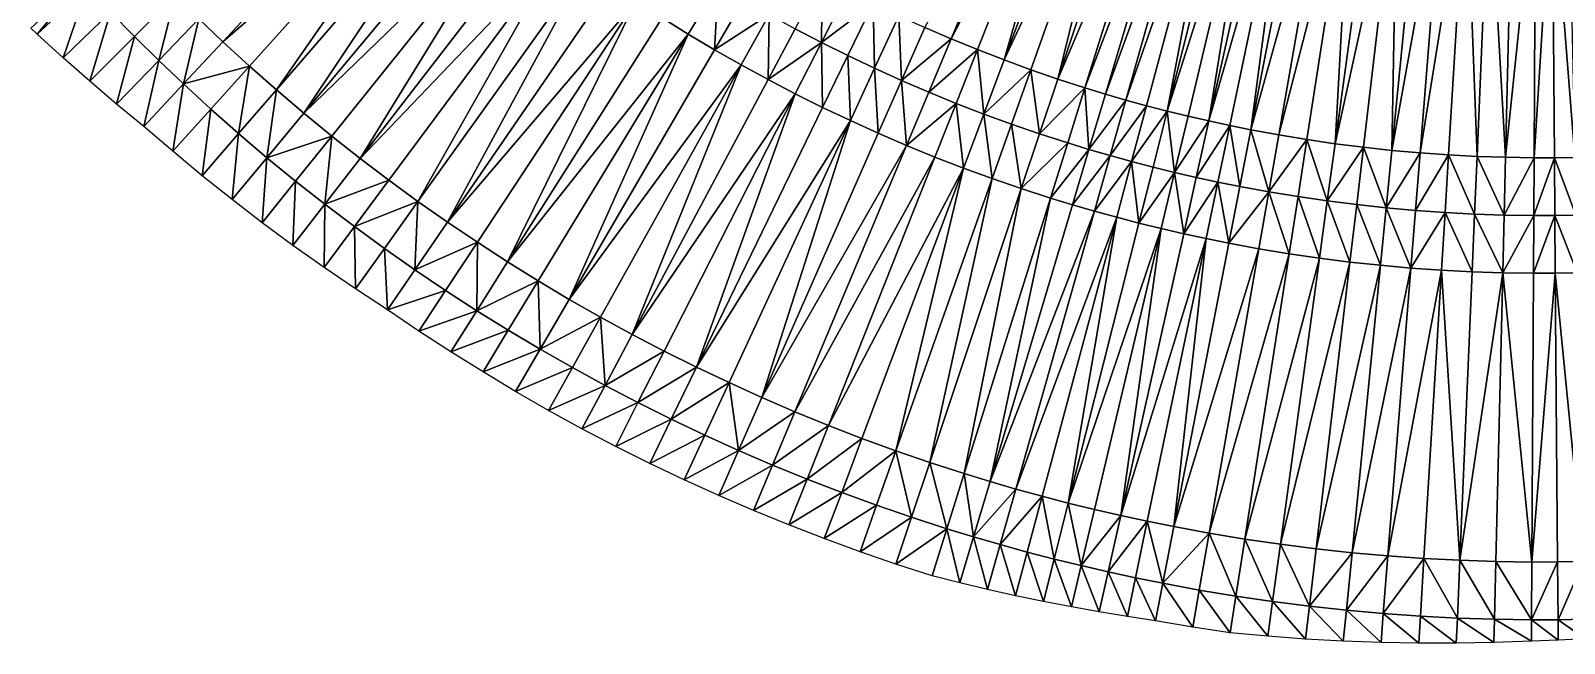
# Model space of a CAD drawing. Extents: x 2699 to 2890, y 1177 to 1225.
# Drawn here: x 2805.05 to 2837.44, y 1176.69 to 1189.62 of the extents above; entities that cross this region are included whole.
import ezdxf

# ---------------------------------------------------------------- set-up
doc = ezdxf.new("R2010")
doc.units = 0

msp = doc.modelspace()

# ---------------------------------------------------------------- linework, layer by layer
for points in [[(2826.845, 1195.072, 597.749), (2824.49, 1189.449, 597.741), (2823.936, 1189.687, 597.735)], [(2826.845, 1195.072, 597.749), (2827.298, 1194.887, 597.748), (2824.49, 1189.449, 597.741)], [(2827.298, 1194.887, 597.748), (2825.047, 1189.222, 597.747), (2824.49, 1189.449, 597.741)], [(2825.609, 1189.004, 597.754), (2825.047, 1189.222, 597.747), (2827.298, 1194.887, 597.748)], [(2827.753, 1194.711, 597.748), (2825.609, 1189.004, 597.754), (2827.298, 1194.887, 597.748)], [(2827.753, 1194.711, 597.748), (2828.212, 1194.543, 597.748), (2825.609, 1189.004, 597.754)], [(2828.212, 1194.543, 597.748), (2826.175, 1188.798, 597.76), (2825.609, 1189.004, 597.754)], [(2826.744, 1188.602, 597.766), (2826.175, 1188.798, 597.76), (2828.212, 1194.543, 597.748)], [(2828.674, 1194.384, 597.748), (2826.744, 1188.602, 597.766), (2828.212, 1194.543, 597.748)], [(2828.674, 1194.384, 597.748), (2829.139, 1194.234, 597.748), (2826.744, 1188.602, 597.766)], [(2826.744, 1188.602, 597.766), (2829.139, 1194.234, 597.748), (2827.317, 1188.417, 597.772)], [(2829.49, 1194.127, 597.748), (2827.317, 1188.417, 597.772), (2829.139, 1194.234, 597.748)], [(2829.49, 1194.127, 597.748), (2827.749, 1188.285, 597.776), (2827.317, 1188.417, 597.772)], [(2829.49, 1194.127, 597.748), (2829.842, 1194.025, 597.748), (2827.749, 1188.285, 597.776)], [(2808.6, 1189.87, 597.804), (2813.266, 1193.846, 597.627), (2809.106, 1189.389, 597.81)], [(2813.743, 1193.408, 597.633), (2809.106, 1189.389, 597.81), (2813.266, 1193.846, 597.627)], [(2829.842, 1194.025, 597.748), (2828.183, 1188.159, 597.781), (2827.749, 1188.285, 597.776)], [(2830.195, 1193.927, 597.747), (2828.183, 1188.159, 597.781), (2829.842, 1194.025, 597.748)], [(2830.195, 1193.927, 597.747), (2828.619, 1188.039, 597.785), (2828.183, 1188.159, 597.781)], [(2830.195, 1193.927, 597.747), (2829.056, 1187.925, 597.79), (2828.619, 1188.039, 597.785)], [(2830.195, 1193.927, 597.747), (2830.55, 1193.835, 597.747), (2829.056, 1187.925, 597.79)], [(2830.906, 1193.748, 597.747), (2829.056, 1187.925, 597.79), (2830.55, 1193.835, 597.747)], [(2830.906, 1193.748, 597.747), (2829.495, 1187.817, 597.794), (2829.056, 1187.925, 597.79)], [(2830.906, 1193.748, 597.747), (2829.935, 1187.716, 597.799), (2829.495, 1187.817, 597.794)], [(2830.906, 1193.748, 597.747), (2831.263, 1193.666, 597.747), (2829.935, 1187.716, 597.799)], [(2831.621, 1193.588, 597.747), (2829.935, 1187.716, 597.799), (2831.263, 1193.666, 597.747)], [(2831.621, 1193.588, 597.747), (2830.376, 1187.621, 597.803), (2829.935, 1187.716, 597.799)], [(2830.376, 1187.621, 597.803), (2831.621, 1193.588, 597.747), (2830.819, 1187.531, 597.808)], [(2831.621, 1193.588, 597.747), (2831.98, 1193.516, 597.747), (2830.819, 1187.531, 597.808)], [(2832.461, 1193.427, 597.753), (2830.819, 1187.531, 597.808), (2831.98, 1193.516, 597.747)], [(2813.743, 1193.408, 597.633), (2809.668, 1188.875, 597.816), (2809.106, 1189.389, 597.81)], [(2813.743, 1193.408, 597.633), (2810.239, 1188.371, 597.822), (2809.668, 1188.875, 597.816)], [(2813.743, 1193.408, 597.633), (2814.229, 1192.98, 597.639), (2810.239, 1188.371, 597.822)], [(2832.461, 1193.427, 597.753), (2831.411, 1187.422, 597.814), (2830.819, 1187.531, 597.808)], [(2832.461, 1193.427, 597.753), (2832.943, 1193.348, 597.759), (2831.411, 1187.422, 597.814)], [(2832.006, 1187.324, 597.82), (2831.411, 1187.422, 597.814), (2832.943, 1193.348, 597.759)], [(2832.601, 1187.237, 597.826), (2832.006, 1187.324, 597.82), (2832.943, 1193.348, 597.759)], [(2833.426, 1193.277, 597.765), (2832.601, 1187.237, 597.826), (2832.943, 1193.348, 597.759)], [(2833.426, 1193.277, 597.765), (2833.911, 1193.215, 597.771), (2832.601, 1187.237, 597.826)], [(2833.911, 1193.215, 597.771), (2833.199, 1187.161, 597.832), (2832.601, 1187.237, 597.826)], [(2833.798, 1187.096, 597.838), (2833.199, 1187.161, 597.832), (2833.911, 1193.215, 597.771)], [(2834.397, 1193.163, 597.777), (2833.798, 1187.096, 597.838), (2833.911, 1193.215, 597.771)], [(2834.397, 1193.163, 597.777), (2834.884, 1193.119, 597.783), (2833.798, 1187.096, 597.838)], [(2833.798, 1187.096, 597.838), (2834.884, 1193.119, 597.783), (2834.398, 1187.043, 597.844)], [(2835.371, 1193.085, 597.789), (2834.398, 1187.043, 597.844), (2834.884, 1193.119, 597.783)], [(2810.819, 1187.878, 597.828), (2810.239, 1188.371, 597.822), (2814.229, 1192.98, 597.639)], [(2814.723, 1192.56, 597.645), (2810.819, 1187.878, 597.828), (2814.229, 1192.98, 597.639)], [(2835.371, 1193.085, 597.789), (2834.998, 1187, 597.85), (2834.398, 1187.043, 597.844)], [(2835.371, 1193.085, 597.789), (2835.6, 1186.969, 597.856), (2834.998, 1187, 597.85)], [(2835.371, 1193.085, 597.789), (2835.859, 1193.06, 597.795), (2835.6, 1186.969, 597.856)], [(2836.202, 1186.949, 597.862), (2835.6, 1186.969, 597.856), (2835.859, 1193.06, 597.795)], [(2836.347, 1193.043, 597.801), (2836.202, 1186.949, 597.862), (2835.859, 1193.06, 597.795)], [(2836.347, 1193.043, 597.801), (2836.836, 1193.036, 597.807), (2836.202, 1186.949, 597.862)], [(2836.202, 1186.949, 597.862), (2836.836, 1193.036, 597.807), (2836.804, 1186.94, 597.868)], [(2837.184, 1193.037, 597.812), (2837.234, 1186.941, 597.873), (2836.804, 1186.94, 597.868)], [(2837.184, 1193.037, 597.812), (2836.804, 1186.94, 597.868), (2836.836, 1193.036, 597.807)], [(2837.184, 1193.037, 597.812), (2837.533, 1193.042, 597.816), (2837.663, 1186.947, 597.877)], [(2837.663, 1186.947, 597.877), (2837.234, 1186.941, 597.873), (2837.184, 1193.037, 597.812)], [(2814.723, 1192.56, 597.645), (2815.224, 1192.15, 597.651), (2810.819, 1187.878, 597.828)], [(2810.819, 1187.878, 597.828), (2815.224, 1192.15, 597.651), (2811.408, 1187.396, 597.834)], [(2812.007, 1186.925, 597.84), (2811.408, 1187.396, 597.834), (2815.224, 1192.15, 597.651)], [(2815.733, 1191.749, 597.657), (2812.007, 1186.925, 597.84), (2815.224, 1192.15, 597.651)], [(2815.733, 1191.749, 597.657), (2816.249, 1191.358, 597.663), (2812.007, 1186.925, 597.84)], [(2816.249, 1191.358, 597.663), (2812.613, 1186.465, 597.846), (2812.007, 1186.925, 597.84)], [(2813.229, 1186.017, 597.852), (2812.613, 1186.465, 597.846), (2816.249, 1191.358, 597.663)], [(2816.773, 1190.977, 597.669), (2813.229, 1186.017, 597.852), (2816.249, 1191.358, 597.663)], [(2813.229, 1186.017, 597.852), (2816.773, 1190.977, 597.669), (2813.852, 1185.58, 597.858)], [(2816.773, 1190.977, 597.669), (2817.303, 1190.605, 597.675), (2813.852, 1185.58, 597.858)], [(2805.048, 1189.675, 597.385), (2806.116, 1190.664, 597.749), (2805.185, 1189.548, 597.39)], [(2806.116, 1190.664, 597.749), (2806.238, 1190.533, 597.751), (2805.185, 1189.548, 597.39)], [(2805.737, 1189.046, 597.409), (2805.185, 1189.548, 597.39), (2806.238, 1190.533, 597.751)], [(2806.734, 1190.011, 597.756), (2805.737, 1189.046, 597.409), (2806.238, 1190.533, 597.751)], [(2817.84, 1190.243, 597.681), (2813.852, 1185.58, 597.858), (2817.303, 1190.605, 597.675)], [(2819.568, 1190.592, 597.657), (2818.935, 1189.55, 597.693), (2818.384, 1189.892, 597.687)], [(2819.568, 1190.592, 597.657), (2819.492, 1189.219, 597.699), (2818.935, 1189.55, 597.693)], [(2819.568, 1190.592, 597.657), (2820.105, 1190.273, 597.663), (2819.492, 1189.219, 597.699)], [(2821.751, 1189.375, 597.681), (2821.197, 1189.664, 597.675), (2821.77, 1190.74, 597.711)], [(2822.304, 1190.462, 597.717), (2821.751, 1189.375, 597.681), (2821.77, 1190.74, 597.711)], [(2808.101, 1190.36, 597.798), (2807.239, 1189.498, 597.762), (2806.734, 1190.011, 597.756)], [(2807.753, 1188.993, 597.767), (2807.239, 1189.498, 597.762), (2808.101, 1190.36, 597.798)], [(2808.6, 1189.87, 597.804), (2807.753, 1188.993, 597.767), (2808.101, 1190.36, 597.798)], [(2817.84, 1190.243, 597.681), (2814.484, 1185.155, 597.864), (2813.852, 1185.58, 597.858)], [(2817.84, 1190.243, 597.681), (2815.123, 1184.741, 597.87), (2814.484, 1185.155, 597.864)], [(2817.84, 1190.243, 597.681), (2818.384, 1189.892, 597.687), (2815.123, 1184.741, 597.87)], [(2820.648, 1189.964, 597.669), (2819.492, 1189.219, 597.699), (2820.105, 1190.273, 597.663)], [(2822.304, 1190.462, 597.717), (2822.844, 1190.193, 597.723), (2821.751, 1189.375, 597.681)], [(2806.734, 1190.011, 597.756), (2806.297, 1188.555, 597.429), (2805.737, 1189.046, 597.409)], [(2806.734, 1190.011, 597.756), (2807.239, 1189.498, 597.762), (2806.297, 1188.555, 597.429)], [(2818.935, 1189.55, 597.693), (2815.123, 1184.741, 597.87), (2818.384, 1189.892, 597.687)], [(2820.648, 1189.964, 597.669), (2820.054, 1188.899, 597.705), (2819.492, 1189.219, 597.699)], [(2820.648, 1189.964, 597.669), (2820.623, 1188.589, 597.711), (2820.054, 1188.899, 597.705)], [(2820.648, 1189.964, 597.669), (2821.197, 1189.664, 597.675), (2820.623, 1188.589, 597.711)], [(2821.751, 1189.375, 597.681), (2822.844, 1190.193, 597.723), (2822.31, 1189.097, 597.687)], [(2822.875, 1188.829, 597.693), (2822.31, 1189.097, 597.687), (2822.844, 1190.193, 597.723)], [(2823.388, 1189.935, 597.729), (2822.875, 1188.829, 597.693), (2822.844, 1190.193, 597.723)], [(2823.388, 1189.935, 597.729), (2823.444, 1188.571, 597.699), (2822.875, 1188.829, 597.693)], [(2823.388, 1189.935, 597.729), (2823.936, 1189.687, 597.735), (2823.444, 1188.571, 597.699)], [(2807.753, 1188.993, 597.767), (2808.6, 1189.87, 597.804), (2808.275, 1188.497, 597.773)], [(2808.6, 1189.87, 597.804), (2809.106, 1189.389, 597.81), (2808.275, 1188.497, 597.773)], [(2821.751, 1189.375, 597.681), (2820.623, 1188.589, 597.711), (2821.197, 1189.664, 597.675)], [(2824.49, 1189.449, 597.741), (2823.444, 1188.571, 597.699), (2823.936, 1189.687, 597.735)], [(2806.864, 1188.073, 597.448), (2806.297, 1188.555, 597.429), (2807.239, 1189.498, 597.762)], [(2807.753, 1188.993, 597.767), (2806.864, 1188.073, 597.448), (2807.239, 1189.498, 597.762)], [(2809.668, 1188.875, 597.816), (2808.275, 1188.497, 597.773), (2809.106, 1189.389, 597.81)], [(2818.935, 1189.55, 597.693), (2815.77, 1184.34, 597.876), (2815.123, 1184.741, 597.87)], [(2818.935, 1189.55, 597.693), (2816.425, 1183.951, 597.882), (2815.77, 1184.34, 597.876)], [(2818.935, 1189.55, 597.693), (2819.492, 1189.219, 597.699), (2816.425, 1183.951, 597.882)], [(2821.751, 1189.375, 597.681), (2821.197, 1188.289, 597.717), (2820.623, 1188.589, 597.711)], [(2821.777, 1188.001, 597.723), (2821.197, 1188.289, 597.717), (2821.751, 1189.375, 597.681)], [(2821.751, 1189.375, 597.681), (2822.31, 1189.097, 597.687), (2821.777, 1188.001, 597.723)], [(2824.49, 1189.449, 597.741), (2824.019, 1188.325, 597.705), (2823.444, 1188.571, 597.699)], [(2824.49, 1189.449, 597.741), (2825.047, 1189.222, 597.747), (2824.019, 1188.325, 597.705)], [(2806.864, 1188.073, 597.448), (2807.753, 1188.993, 597.767), (2807.439, 1187.602, 597.467)], [(2807.753, 1188.993, 597.767), (2808.275, 1188.497, 597.773), (2807.439, 1187.602, 597.467)], [(2820.054, 1188.899, 597.705), (2816.425, 1183.951, 597.882), (2819.492, 1189.219, 597.699)], [(2822.362, 1187.723, 597.729), (2821.777, 1188.001, 597.723), (2822.31, 1189.097, 597.687)], [(2822.875, 1188.829, 597.693), (2822.362, 1187.723, 597.729), (2822.31, 1189.097, 597.687)], [(2825.047, 1189.222, 597.747), (2824.597, 1188.088, 597.711), (2824.019, 1188.325, 597.705)], [(2825.18, 1187.863, 597.717), (2824.597, 1188.088, 597.711), (2825.047, 1189.222, 597.747)], [(2825.609, 1189.004, 597.754), (2825.18, 1187.863, 597.717), (2825.047, 1189.222, 597.747)], [(2825.609, 1189.004, 597.754), (2826.175, 1188.798, 597.76), (2825.18, 1187.863, 597.717)], [(2809.668, 1188.875, 597.816), (2808.853, 1187.968, 597.779), (2808.275, 1188.497, 597.773)], [(2809.668, 1188.875, 597.816), (2809.441, 1187.449, 597.785), (2808.853, 1187.968, 597.779)], [(2809.668, 1188.875, 597.816), (2810.239, 1188.371, 597.822), (2809.441, 1187.449, 597.785)], [(2820.054, 1188.899, 597.705), (2817.086, 1183.574, 597.888), (2816.425, 1183.951, 597.882)], [(2820.054, 1188.899, 597.705), (2817.755, 1183.21, 597.894), (2817.086, 1183.574, 597.888)], [(2820.054, 1188.899, 597.705), (2820.623, 1188.589, 597.711), (2817.755, 1183.21, 597.894)], [(2821.197, 1188.289, 597.717), (2817.755, 1183.21, 597.894), (2820.623, 1188.589, 597.711)], [(2822.875, 1188.829, 597.693), (2822.953, 1187.456, 597.735), (2822.362, 1187.723, 597.729)], [(2822.875, 1188.829, 597.693), (2823.444, 1188.571, 597.699), (2822.953, 1187.456, 597.735)], [(2826.175, 1188.798, 597.76), (2825.767, 1187.649, 597.723), (2825.18, 1187.863, 597.717)], [(2826.358, 1187.445, 597.729), (2825.767, 1187.649, 597.723), (2826.175, 1188.798, 597.76)], [(2826.744, 1188.602, 597.766), (2826.358, 1187.445, 597.729), (2826.175, 1188.798, 597.76)], [(2826.744, 1188.602, 597.766), (2827.317, 1188.417, 597.772), (2826.358, 1187.445, 597.729)], [(2808.051, 1187.076, 597.479), (2807.439, 1187.602, 597.467), (2808.275, 1188.497, 597.773)], [(2808.853, 1187.968, 597.779), (2808.051, 1187.076, 597.479), (2808.275, 1188.497, 597.773)], [(2810.038, 1186.941, 597.791), (2809.441, 1187.449, 597.785), (2810.239, 1188.371, 597.822)], [(2810.819, 1187.878, 597.828), (2810.038, 1186.941, 597.791), (2810.239, 1188.371, 597.822)], [(2821.197, 1188.289, 597.717), (2818.43, 1182.858, 597.9), (2817.755, 1183.21, 597.894)], [(2818.43, 1182.858, 597.9), (2821.197, 1188.289, 597.717), (2819.111, 1182.518, 597.906)], [(2821.197, 1188.289, 597.717), (2821.777, 1188.001, 597.723), (2819.111, 1182.518, 597.906)], [(2823.548, 1187.2, 597.741), (2822.953, 1187.456, 597.735), (2823.444, 1188.571, 597.699)], [(2824.019, 1188.325, 597.705), (2823.548, 1187.2, 597.741), (2823.444, 1188.571, 597.699)], [(2824.019, 1188.325, 597.705), (2824.597, 1188.088, 597.711), (2823.548, 1187.2, 597.741)], [(2826.358, 1187.445, 597.729), (2827.317, 1188.417, 597.772), (2826.953, 1187.253, 597.735)], [(2827.401, 1187.116, 597.74), (2826.953, 1187.253, 597.735), (2827.317, 1188.417, 597.772)], [(2827.749, 1188.285, 597.776), (2827.401, 1187.116, 597.74), (2827.317, 1188.417, 597.772)], [(2827.749, 1188.285, 597.776), (2828.183, 1188.159, 597.781), (2827.401, 1187.116, 597.74)], [(2808.853, 1187.968, 597.779), (2808.672, 1186.561, 597.491), (2808.051, 1187.076, 597.479)], [(2808.853, 1187.968, 597.779), (2809.441, 1187.449, 597.785), (2808.672, 1186.561, 597.491)], [(2822.362, 1187.723, 597.729), (2819.111, 1182.518, 597.906), (2821.777, 1188.001, 597.723)], [(2824.597, 1188.088, 597.711), (2824.147, 1186.955, 597.747), (2823.548, 1187.2, 597.741)], [(2824.752, 1186.722, 597.754), (2824.147, 1186.955, 597.747), (2824.597, 1188.088, 597.711)], [(2825.18, 1187.863, 597.717), (2824.752, 1186.722, 597.754), (2824.597, 1188.088, 597.711)], [(2828.183, 1188.159, 597.781), (2827.851, 1186.985, 597.744), (2827.401, 1187.116, 597.74)], [(2828.619, 1188.039, 597.785), (2827.851, 1186.985, 597.744), (2828.183, 1188.159, 597.781)], [(2828.619, 1188.039, 597.785), (2828.303, 1186.861, 597.749), (2827.851, 1186.985, 597.744)], [(2828.619, 1188.039, 597.785), (2829.056, 1187.925, 597.79), (2828.303, 1186.861, 597.749)], [(2810.819, 1187.878, 597.828), (2811.408, 1187.396, 597.834), (2810.038, 1186.941, 597.791)], [(2822.362, 1187.723, 597.729), (2819.799, 1182.192, 597.912), (2819.111, 1182.518, 597.906)], [(2822.362, 1187.723, 597.729), (2820.493, 1181.878, 597.918), (2819.799, 1182.192, 597.912)], [(2822.362, 1187.723, 597.729), (2822.953, 1187.456, 597.735), (2820.493, 1181.878, 597.918)], [(2825.18, 1187.863, 597.717), (2825.36, 1186.5, 597.76), (2824.752, 1186.722, 597.754)], [(2825.18, 1187.863, 597.717), (2825.767, 1187.649, 597.723), (2825.36, 1186.5, 597.76)], [(2825.972, 1186.289, 597.766), (2825.36, 1186.5, 597.76), (2825.767, 1187.649, 597.723)], [(2826.358, 1187.445, 597.729), (2825.972, 1186.289, 597.766), (2825.767, 1187.649, 597.723)], [(2829.056, 1187.925, 597.79), (2828.757, 1186.743, 597.753), (2828.303, 1186.861, 597.749)], [(2829.212, 1186.631, 597.758), (2828.757, 1186.743, 597.753), (2829.056, 1187.925, 597.79)], [(2829.495, 1187.817, 597.794), (2829.212, 1186.631, 597.758), (2829.056, 1187.925, 597.79)], [(2829.495, 1187.817, 597.794), (2829.935, 1187.716, 597.799), (2829.212, 1186.631, 597.758)], [(2829.935, 1187.716, 597.799), (2829.669, 1186.526, 597.762), (2829.212, 1186.631, 597.758)], [(2830.376, 1187.621, 597.803), (2829.669, 1186.526, 597.762), (2829.935, 1187.716, 597.799)], [(2830.376, 1187.621, 597.803), (2830.127, 1186.427, 597.767), (2829.669, 1186.526, 597.762)], [(2830.127, 1186.427, 597.767), (2830.376, 1187.621, 597.803), (2830.587, 1186.335, 597.771)], [(2830.376, 1187.621, 597.803), (2830.819, 1187.531, 597.808), (2830.587, 1186.335, 597.771)], [(2809.302, 1186.059, 597.504), (2808.672, 1186.561, 597.491), (2809.441, 1187.449, 597.785)], [(2810.038, 1186.941, 597.791), (2809.302, 1186.059, 597.504), (2809.441, 1187.449, 597.785)], [(2810.038, 1186.941, 597.791), (2811.408, 1187.396, 597.834), (2810.645, 1186.445, 597.797)], [(2811.261, 1185.96, 597.803), (2810.645, 1186.445, 597.797), (2811.408, 1187.396, 597.834)], [(2812.007, 1186.925, 597.84), (2811.261, 1185.96, 597.803), (2811.408, 1187.396, 597.834)], [(2823.548, 1187.2, 597.741), (2820.493, 1181.878, 597.918), (2822.953, 1187.456, 597.735)], [(2826.358, 1187.445, 597.729), (2826.953, 1187.253, 597.735), (2825.972, 1186.289, 597.766)], [(2831.201, 1186.221, 597.777), (2830.587, 1186.335, 597.771), (2830.819, 1187.531, 597.808)], [(2831.411, 1187.422, 597.814), (2831.201, 1186.221, 597.777), (2830.819, 1187.531, 597.808)], [(2831.411, 1187.422, 597.814), (2832.006, 1187.324, 597.82), (2831.201, 1186.221, 597.777)], [(2831.818, 1186.119, 597.783), (2831.201, 1186.221, 597.777), (2832.006, 1187.324, 597.82)], [(2832.437, 1186.029, 597.789), (2831.818, 1186.119, 597.783), (2832.006, 1187.324, 597.82)], [(2832.601, 1187.237, 597.826), (2832.437, 1186.029, 597.789), (2832.006, 1187.324, 597.82)], [(2823.548, 1187.2, 597.741), (2821.192, 1181.577, 597.924), (2820.493, 1181.878, 597.918)], [(2823.548, 1187.2, 597.741), (2824.147, 1186.955, 597.747), (2821.192, 1181.577, 597.924)], [(2825.972, 1186.289, 597.766), (2826.953, 1187.253, 597.735), (2826.589, 1186.09, 597.772)], [(2827.401, 1187.116, 597.74), (2826.589, 1186.09, 597.772), (2826.953, 1187.253, 597.735)], [(2827.401, 1187.116, 597.74), (2827.053, 1185.948, 597.776), (2826.589, 1186.09, 597.772)], [(2827.401, 1187.116, 597.74), (2827.851, 1186.985, 597.744), (2827.053, 1185.948, 597.776)], [(2827.851, 1186.985, 597.744), (2827.52, 1185.812, 597.781), (2827.053, 1185.948, 597.776)], [(2828.303, 1186.861, 597.749), (2827.52, 1185.812, 597.781), (2827.851, 1186.985, 597.744)], [(2832.601, 1187.237, 597.826), (2833.199, 1187.161, 597.832), (2832.437, 1186.029, 597.789)], [(2833.199, 1187.161, 597.832), (2833.057, 1185.95, 597.796), (2832.437, 1186.029, 597.789)], [(2833.678, 1185.883, 597.802), (2833.057, 1185.95, 597.796), (2833.199, 1187.161, 597.832)], [(2833.798, 1187.096, 597.838), (2833.678, 1185.883, 597.802), (2833.199, 1187.161, 597.832)], [(2833.798, 1187.096, 597.838), (2834.398, 1187.043, 597.844), (2833.678, 1185.883, 597.802)], [(2834.398, 1187.043, 597.844), (2834.3, 1185.827, 597.808), (2833.678, 1185.883, 597.802)], [(2834.998, 1187, 597.85), (2834.3, 1185.827, 597.808), (2834.398, 1187.043, 597.844)], [(2834.998, 1187, 597.85), (2834.924, 1185.783, 597.814), (2834.3, 1185.827, 597.808)], [(2834.998, 1187, 597.85), (2835.548, 1185.751, 597.82), (2834.924, 1185.783, 597.814)], [(2834.998, 1187, 597.85), (2835.6, 1186.969, 597.856), (2835.548, 1185.751, 597.82)], [(2836.173, 1185.73, 597.826), (2835.548, 1185.751, 597.82), (2835.6, 1186.969, 597.856)], [(2836.202, 1186.949, 597.862), (2836.173, 1185.73, 597.826), (2835.6, 1186.969, 597.856)], [(2809.302, 1186.059, 597.504), (2810.038, 1186.941, 597.791), (2809.941, 1185.568, 597.516)], [(2810.038, 1186.941, 597.791), (2810.645, 1186.445, 597.797), (2809.941, 1185.568, 597.516)], [(2812.007, 1186.925, 597.84), (2812.613, 1186.465, 597.846), (2811.261, 1185.96, 597.803)], [(2824.147, 1186.955, 597.747), (2821.897, 1181.29, 597.93), (2821.192, 1181.577, 597.924)], [(2824.752, 1186.722, 597.754), (2821.897, 1181.29, 597.93), (2824.147, 1186.955, 597.747)], [(2824.752, 1186.722, 597.754), (2822.607, 1181.015, 597.936), (2821.897, 1181.29, 597.93)], [(2824.752, 1186.722, 597.754), (2823.323, 1180.754, 597.942), (2822.607, 1181.015, 597.936)], [(2824.752, 1186.722, 597.754), (2825.36, 1186.5, 597.76), (2823.323, 1180.754, 597.942)], [(2828.303, 1186.861, 597.749), (2827.988, 1185.683, 597.785), (2827.52, 1185.812, 597.781)], [(2828.303, 1186.861, 597.749), (2828.458, 1185.561, 597.79), (2827.988, 1185.683, 597.785)], [(2828.303, 1186.861, 597.749), (2828.757, 1186.743, 597.753), (2828.458, 1185.561, 597.79)], [(2829.212, 1186.631, 597.758), (2828.458, 1185.561, 597.79), (2828.757, 1186.743, 597.753)], [(2836.202, 1186.949, 597.862), (2836.804, 1186.94, 597.868), (2836.173, 1185.73, 597.826)], [(2836.798, 1185.721, 597.832), (2836.173, 1185.73, 597.826), (2836.804, 1186.94, 597.868)], [(2837.234, 1186.941, 597.873), (2836.798, 1185.721, 597.832), (2836.804, 1186.94, 597.868)], [(2837.234, 1186.941, 597.873), (2837.243, 1185.722, 597.836), (2836.798, 1185.721, 597.832)], [(2837.234, 1186.941, 597.873), (2837.663, 1186.947, 597.877), (2837.689, 1185.728, 597.84)], [(2837.243, 1185.722, 597.836), (2837.234, 1186.941, 597.873), (2837.689, 1185.728, 597.84)], [(2810.589, 1185.09, 597.528), (2809.941, 1185.568, 597.516), (2810.645, 1186.445, 597.797)], [(2811.261, 1185.96, 597.803), (2810.589, 1185.09, 597.528), (2810.645, 1186.445, 597.797)], [(2812.613, 1186.465, 597.846), (2811.886, 1185.486, 597.809), (2811.261, 1185.96, 597.803)], [(2813.229, 1186.017, 597.852), (2811.886, 1185.486, 597.809), (2812.613, 1186.465, 597.846)], [(2824.042, 1180.506, 597.948), (2823.323, 1180.754, 597.942), (2825.36, 1186.5, 597.76)], [(2825.972, 1186.289, 597.766), (2824.042, 1180.506, 597.948), (2825.36, 1186.5, 597.76)], [(2829.212, 1186.631, 597.758), (2828.93, 1185.445, 597.794), (2828.458, 1185.561, 597.79)], [(2829.212, 1186.631, 597.758), (2829.403, 1185.336, 597.799), (2828.93, 1185.445, 597.794)], [(2829.212, 1186.631, 597.758), (2829.669, 1186.526, 597.762), (2829.403, 1185.336, 597.799)], [(2830.127, 1186.427, 597.767), (2829.403, 1185.336, 597.799), (2829.669, 1186.526, 597.762)], [(2830.127, 1186.427, 597.767), (2829.878, 1185.234, 597.803), (2829.403, 1185.336, 597.799)], [(2829.878, 1185.234, 597.803), (2830.127, 1186.427, 597.767), (2830.355, 1185.138, 597.808)], [(2830.127, 1186.427, 597.767), (2830.587, 1186.335, 597.771), (2830.355, 1185.138, 597.808)], [(2831.201, 1186.221, 597.777), (2830.355, 1185.138, 597.808), (2830.587, 1186.335, 597.771)], [(2813.229, 1186.017, 597.852), (2812.52, 1185.025, 597.815), (2811.886, 1185.486, 597.809)], [(2812.52, 1185.025, 597.815), (2813.229, 1186.017, 597.852), (2813.162, 1184.575, 597.821)], [(2813.229, 1186.017, 597.852), (2813.852, 1185.58, 597.858), (2813.162, 1184.575, 597.821)], [(2824.042, 1180.506, 597.948), (2825.972, 1186.289, 597.766), (2824.767, 1180.272, 597.955)], [(2825.972, 1186.289, 597.766), (2826.589, 1186.09, 597.772), (2824.767, 1180.272, 597.955)], [(2825.313, 1180.105, 597.959), (2824.767, 1180.272, 597.955), (2826.589, 1186.09, 597.772)], [(2827.053, 1185.948, 597.776), (2825.313, 1180.105, 597.959), (2826.589, 1186.09, 597.772)], [(2831.201, 1186.221, 597.777), (2830.992, 1185.02, 597.814), (2830.355, 1185.138, 597.808)], [(2830.992, 1185.02, 597.814), (2831.201, 1186.221, 597.777), (2831.631, 1184.915, 597.82)], [(2831.201, 1186.221, 597.777), (2831.818, 1186.119, 597.783), (2831.631, 1184.915, 597.82)], [(2832.272, 1184.821, 597.826), (2831.631, 1184.915, 597.82), (2831.818, 1186.119, 597.783)], [(2832.437, 1186.029, 597.789), (2832.272, 1184.821, 597.826), (2831.818, 1186.119, 597.783)], [(2832.437, 1186.029, 597.789), (2832.914, 1184.739, 597.832), (2832.272, 1184.821, 597.826)], [(2832.437, 1186.029, 597.789), (2833.057, 1185.95, 597.796), (2832.914, 1184.739, 597.832)], [(2811.261, 1185.96, 597.803), (2811.245, 1184.624, 597.541), (2810.589, 1185.09, 597.528)], [(2811.261, 1185.96, 597.803), (2811.886, 1185.486, 597.809), (2811.245, 1184.624, 597.541)], [(2827.053, 1185.948, 597.776), (2827.52, 1185.812, 597.781), (2825.313, 1180.105, 597.959)], [(2827.52, 1185.812, 597.781), (2825.861, 1179.946, 597.964), (2825.313, 1180.105, 597.959)], [(2827.988, 1185.683, 597.785), (2825.861, 1179.946, 597.964), (2827.52, 1185.812, 597.781)], [(2827.988, 1185.683, 597.785), (2826.412, 1179.795, 597.968), (2825.861, 1179.946, 597.964)], [(2826.412, 1179.795, 597.968), (2827.988, 1185.683, 597.785), (2826.964, 1179.651, 597.973)], [(2827.988, 1185.683, 597.785), (2828.458, 1185.561, 597.79), (2826.964, 1179.651, 597.973)], [(2833.558, 1184.67, 597.838), (2832.914, 1184.739, 597.832), (2833.057, 1185.95, 597.796)], [(2833.678, 1185.883, 597.802), (2833.558, 1184.67, 597.838), (2833.057, 1185.95, 597.796)], [(2833.558, 1184.67, 597.838), (2833.678, 1185.883, 597.802), (2834.203, 1184.612, 597.844)], [(2833.678, 1185.883, 597.802), (2834.3, 1185.827, 597.808), (2834.203, 1184.612, 597.844)], [(2834.924, 1185.783, 597.814), (2834.203, 1184.612, 597.844), (2834.3, 1185.827, 597.808)], [(2834.924, 1185.783, 597.814), (2834.849, 1184.567, 597.85), (2834.203, 1184.612, 597.844)], [(2834.924, 1185.783, 597.814), (2835.496, 1184.533, 597.856), (2834.849, 1184.567, 597.85)], [(2834.924, 1185.783, 597.814), (2835.548, 1185.751, 597.82), (2835.496, 1184.533, 597.856)], [(2836.144, 1184.511, 597.862), (2835.496, 1184.533, 597.856), (2835.548, 1185.751, 597.82)], [(2836.173, 1185.73, 597.826), (2836.144, 1184.511, 597.862), (2835.548, 1185.751, 597.82)], [(2836.173, 1185.73, 597.826), (2836.798, 1185.721, 597.832), (2836.144, 1184.511, 597.862)], [(2836.144, 1184.511, 597.862), (2836.798, 1185.721, 597.832), (2836.791, 1184.502, 597.868)], [(2837.243, 1185.722, 597.836), (2837.253, 1184.503, 597.873), (2836.791, 1184.502, 597.868)], [(2837.243, 1185.722, 597.836), (2836.791, 1184.502, 597.868), (2836.798, 1185.721, 597.832)], [(2837.243, 1185.722, 597.836), (2837.689, 1185.728, 597.84), (2837.715, 1184.509, 597.877)], [(2837.253, 1184.503, 597.873), (2837.243, 1185.722, 597.836), (2837.715, 1184.509, 597.877)], [(2811.91, 1184.171, 597.553), (2811.245, 1184.624, 597.541), (2811.886, 1185.486, 597.809)], [(2812.52, 1185.025, 597.815), (2811.91, 1184.171, 597.553), (2811.886, 1185.486, 597.809)], [(2814.484, 1185.155, 597.864), (2813.162, 1184.575, 597.821), (2813.852, 1185.58, 597.858)], [(2828.93, 1185.445, 597.794), (2826.964, 1179.651, 597.973), (2828.458, 1185.561, 597.79)], [(2828.93, 1185.445, 597.794), (2827.519, 1179.515, 597.977), (2826.964, 1179.651, 597.973)], [(2828.93, 1185.445, 597.794), (2828.075, 1179.386, 597.982), (2827.519, 1179.515, 597.977)], [(2828.93, 1185.445, 597.794), (2829.403, 1185.336, 597.799), (2828.075, 1179.386, 597.982)], [(2811.91, 1184.171, 597.553), (2812.52, 1185.025, 597.815), (2812.582, 1183.731, 597.565)], [(2812.52, 1185.025, 597.815), (2813.162, 1184.575, 597.821), (2812.582, 1183.731, 597.565)], [(2814.484, 1185.155, 597.864), (2813.813, 1184.137, 597.827), (2813.162, 1184.575, 597.821)], [(2814.484, 1185.155, 597.864), (2814.471, 1183.711, 597.833), (2813.813, 1184.137, 597.827)], [(2814.484, 1185.155, 597.864), (2815.123, 1184.741, 597.87), (2814.471, 1183.711, 597.833)], [(2829.878, 1185.234, 597.803), (2828.075, 1179.386, 597.982), (2829.403, 1185.336, 597.799)], [(2829.878, 1185.234, 597.803), (2828.634, 1179.266, 597.986), (2828.075, 1179.386, 597.982)], [(2828.634, 1179.266, 597.986), (2829.878, 1185.234, 597.803), (2829.193, 1179.153, 597.991)], [(2829.878, 1185.234, 597.803), (2830.355, 1185.138, 597.808), (2829.193, 1179.153, 597.991)], [(2830.992, 1185.02, 597.814), (2829.193, 1179.153, 597.991), (2830.355, 1185.138, 597.808)], [(2830.992, 1185.02, 597.814), (2829.942, 1179.015, 597.997), (2829.193, 1179.153, 597.991)], [(2830.992, 1185.02, 597.814), (2831.631, 1184.915, 597.82), (2829.942, 1179.015, 597.997)], [(2815.77, 1184.34, 597.876), (2814.471, 1183.711, 597.833), (2815.123, 1184.741, 597.87)], [(2830.693, 1178.891, 598.003), (2829.942, 1179.015, 597.997), (2831.631, 1184.915, 597.82)], [(2832.272, 1184.821, 597.826), (2830.693, 1178.891, 598.003), (2831.631, 1184.915, 597.82)], [(2832.272, 1184.821, 597.826), (2831.447, 1178.781, 598.009), (2830.693, 1178.891, 598.003)], [(2832.272, 1184.821, 597.826), (2832.914, 1184.739, 597.832), (2831.447, 1178.781, 598.009)], [(2832.914, 1184.739, 597.832), (2832.202, 1178.685, 598.015), (2831.447, 1178.781, 598.009)], [(2833.558, 1184.67, 597.838), (2832.202, 1178.685, 598.015), (2832.914, 1184.739, 597.832)], [(2813.813, 1184.137, 597.827), (2812.582, 1183.731, 597.565), (2813.162, 1184.575, 597.821)], [(2833.558, 1184.67, 597.838), (2832.959, 1178.603, 598.021), (2832.202, 1178.685, 598.015)], [(2833.558, 1184.67, 597.838), (2834.203, 1184.612, 597.844), (2832.959, 1178.603, 598.021)], [(2834.203, 1184.612, 597.844), (2833.717, 1178.536, 598.027), (2832.959, 1178.603, 598.021)], [(2834.849, 1184.567, 597.85), (2833.717, 1178.536, 598.027), (2834.203, 1184.612, 597.844)], [(2834.849, 1184.567, 597.85), (2834.477, 1178.482, 598.033), (2833.717, 1178.536, 598.027)], [(2834.849, 1184.567, 597.85), (2835.237, 1178.442, 598.039), (2834.477, 1178.482, 598.033)], [(2834.849, 1184.567, 597.85), (2835.496, 1184.533, 597.856), (2835.237, 1178.442, 598.039)], [(2836.144, 1184.511, 597.862), (2835.237, 1178.442, 598.039), (2835.496, 1184.533, 597.856)], [(2836.144, 1184.511, 597.862), (2835.998, 1178.417, 598.045), (2835.237, 1178.442, 598.039)], [(2835.998, 1178.417, 598.045), (2836.144, 1184.511, 597.862), (2836.759, 1178.406, 598.051)], [(2836.144, 1184.511, 597.862), (2836.791, 1184.502, 597.868), (2836.759, 1178.406, 598.051)], [(2837.253, 1184.503, 597.873), (2837.302, 1178.407, 598.056), (2836.759, 1178.406, 598.051)], [(2837.253, 1184.503, 597.873), (2836.759, 1178.406, 598.051), (2836.791, 1184.502, 597.868)], [(2837.253, 1184.503, 597.873), (2837.715, 1184.509, 597.877), (2837.846, 1178.415, 598.06)], [(2837.253, 1184.503, 597.873), (2837.846, 1178.415, 598.06), (2837.302, 1178.407, 598.056)], [(2813.813, 1184.137, 597.827), (2813.248, 1183.28, 597.571), (2812.582, 1183.731, 597.565)], [(2813.813, 1184.137, 597.827), (2814.471, 1183.711, 597.833), (2813.248, 1183.28, 597.571)], [(2815.77, 1184.34, 597.876), (2815.137, 1183.298, 597.839), (2814.471, 1183.711, 597.833)], [(2815.77, 1184.34, 597.876), (2815.811, 1182.897, 597.845), (2815.137, 1183.298, 597.839)], [(2815.77, 1184.34, 597.876), (2816.425, 1183.951, 597.882), (2815.811, 1182.897, 597.845)], [(2817.086, 1183.574, 597.888), (2815.811, 1182.897, 597.845), (2816.425, 1183.951, 597.882)], [(2814.471, 1183.711, 597.833), (2813.921, 1182.843, 597.576), (2813.248, 1183.28, 597.571)], [(2815.137, 1183.298, 597.839), (2813.921, 1182.843, 597.576), (2814.471, 1183.711, 597.833)], [(2817.086, 1183.574, 597.888), (2816.493, 1182.509, 597.852), (2815.811, 1182.897, 597.845)], [(2817.086, 1183.574, 597.888), (2817.181, 1182.134, 597.858), (2816.493, 1182.509, 597.852)], [(2817.086, 1183.574, 597.888), (2817.755, 1183.21, 597.894), (2817.181, 1182.134, 597.858)], [(2815.137, 1183.298, 597.839), (2814.603, 1182.418, 597.582), (2813.921, 1182.843, 597.576)], [(2815.137, 1183.298, 597.839), (2815.811, 1182.897, 597.845), (2814.603, 1182.418, 597.582)], [(2818.43, 1182.858, 597.9), (2817.181, 1182.134, 597.858), (2817.755, 1183.21, 597.894)], [(2815.811, 1182.897, 597.845), (2815.292, 1182.005, 597.587), (2814.603, 1182.418, 597.582)], [(2816.493, 1182.509, 597.852), (2815.292, 1182.005, 597.587), (2815.811, 1182.897, 597.845)], [(2818.43, 1182.858, 597.9), (2817.876, 1181.771, 597.864), (2817.181, 1182.134, 597.858)], [(2818.43, 1182.858, 597.9), (2819.111, 1182.518, 597.906), (2817.876, 1181.771, 597.864)], [(2816.493, 1182.509, 597.852), (2815.989, 1181.606, 597.593), (2815.292, 1182.005, 597.587)], [(2816.493, 1182.509, 597.852), (2817.181, 1182.134, 597.858), (2815.989, 1181.606, 597.593)], [(2818.578, 1181.422, 597.87), (2817.876, 1181.771, 597.864), (2819.111, 1182.518, 597.906)], [(2819.799, 1182.192, 597.912), (2818.578, 1181.422, 597.87), (2819.111, 1182.518, 597.906)], [(2817.181, 1182.134, 597.858), (2816.693, 1181.219, 597.598), (2815.989, 1181.606, 597.593)], [(2817.876, 1181.771, 597.864), (2816.693, 1181.219, 597.598), (2817.181, 1182.134, 597.858)], [(2819.799, 1182.192, 597.912), (2819.286, 1181.086, 597.876), (2818.578, 1181.422, 597.87)], [(2819.799, 1182.192, 597.912), (2820.001, 1180.763, 597.882), (2819.286, 1181.086, 597.876)], [(2819.799, 1182.192, 597.912), (2820.493, 1181.878, 597.918), (2820.001, 1180.763, 597.882)], [(2821.192, 1181.577, 597.924), (2820.001, 1180.763, 597.882), (2820.493, 1181.878, 597.918)], [(2817.876, 1181.771, 597.864), (2817.405, 1180.846, 597.604), (2816.693, 1181.219, 597.598)], [(2817.876, 1181.771, 597.864), (2818.578, 1181.422, 597.87), (2817.405, 1180.846, 597.604)], [(2821.192, 1181.577, 597.924), (2820.721, 1180.453, 597.888), (2820.001, 1180.763, 597.882)], [(2821.192, 1181.577, 597.924), (2821.897, 1181.29, 597.93), (2820.721, 1180.453, 597.888)], [(2817.405, 1180.846, 597.604), (2818.578, 1181.422, 597.87), (2818.123, 1180.486, 597.61)], [(2819.286, 1181.086, 597.876), (2818.123, 1180.486, 597.61), (2818.578, 1181.422, 597.87)], [(2820.721, 1180.453, 597.888), (2821.897, 1181.29, 597.93), (2821.447, 1180.157, 597.894)], [(2822.607, 1181.015, 597.936), (2821.447, 1180.157, 597.894), (2821.897, 1181.29, 597.93)], [(2819.286, 1181.086, 597.876), (2818.849, 1180.141, 597.615), (2818.123, 1180.486, 597.61)], [(2819.286, 1181.086, 597.876), (2820.001, 1180.763, 597.882), (2818.849, 1180.141, 597.615)], [(2822.607, 1181.015, 597.936), (2822.179, 1179.874, 597.9), (2821.447, 1180.157, 597.894)], [(2822.607, 1181.015, 597.936), (2823.323, 1180.754, 597.942), (2822.179, 1179.874, 597.9)], [(2820.001, 1180.763, 597.882), (2819.581, 1179.81, 597.621), (2818.849, 1180.141, 597.615)], [(2820.721, 1180.453, 597.888), (2819.581, 1179.81, 597.621), (2820.001, 1180.763, 597.882)], [(2823.323, 1180.754, 597.942), (2822.915, 1179.605, 597.906), (2822.179, 1179.874, 597.9)], [(2823.656, 1179.35, 597.912), (2822.915, 1179.605, 597.906), (2823.323, 1180.754, 597.942)], [(2824.042, 1180.506, 597.948), (2823.656, 1179.35, 597.912), (2823.323, 1180.754, 597.942)], [(2823.656, 1179.35, 597.912), (2824.042, 1180.506, 597.948), (2824.402, 1179.109, 597.918)], [(2824.042, 1180.506, 597.948), (2824.767, 1180.272, 597.955), (2824.402, 1179.109, 597.918)], [(2820.721, 1180.453, 597.888), (2820.319, 1179.492, 597.627), (2819.581, 1179.81, 597.621)], [(2820.721, 1180.453, 597.888), (2821.447, 1180.157, 597.894), (2820.319, 1179.492, 597.627)], [(2824.965, 1178.937, 597.922), (2824.402, 1179.109, 597.918), (2824.767, 1180.272, 597.955)], [(2825.313, 1180.105, 597.959), (2824.965, 1178.937, 597.922), (2824.767, 1180.272, 597.955)], [(2821.447, 1180.157, 597.894), (2821.063, 1179.189, 597.633), (2820.319, 1179.492, 597.627)], [(2822.179, 1179.874, 597.9), (2821.063, 1179.189, 597.633), (2821.447, 1180.157, 597.894)], [(2822.179, 1179.874, 597.9), (2821.812, 1178.899, 597.639), (2821.063, 1179.189, 597.633)], [(2822.179, 1179.874, 597.9), (2822.915, 1179.605, 597.906), (2821.812, 1178.899, 597.639)], [(2825.313, 1180.105, 597.959), (2825.861, 1179.946, 597.964), (2824.965, 1178.937, 597.922)], [(2825.861, 1179.946, 597.964), (2825.53, 1178.773, 597.927), (2824.965, 1178.937, 597.922)], [(2826.412, 1179.795, 597.968), (2825.53, 1178.773, 597.927), (2825.861, 1179.946, 597.964)], [(2822.915, 1179.605, 597.906), (2822.567, 1178.623, 597.645), (2821.812, 1178.899, 597.639)], [(2823.656, 1179.35, 597.912), (2822.567, 1178.623, 597.645), (2822.915, 1179.605, 597.906)], [(2826.412, 1179.795, 597.968), (2826.097, 1178.617, 597.932), (2825.53, 1178.773, 597.927)], [(2826.412, 1179.795, 597.968), (2826.666, 1178.469, 597.936), (2826.097, 1178.617, 597.932)], [(2826.412, 1179.795, 597.968), (2826.964, 1179.651, 597.973), (2826.666, 1178.469, 597.936)], [(2827.237, 1178.329, 597.941), (2826.666, 1178.469, 597.936), (2826.964, 1179.651, 597.973)], [(2827.519, 1179.515, 597.977), (2827.237, 1178.329, 597.941), (2826.964, 1179.651, 597.973)], [(2827.519, 1179.515, 597.977), (2828.075, 1179.386, 597.982), (2827.237, 1178.329, 597.941)], [(2823.656, 1179.35, 597.912), (2823.326, 1178.361, 597.651), (2822.567, 1178.623, 597.645)], [(2823.656, 1179.35, 597.912), (2824.402, 1179.109, 597.918), (2823.326, 1178.361, 597.651)], [(2828.075, 1179.386, 597.982), (2827.81, 1178.197, 597.945), (2827.237, 1178.329, 597.941)], [(2828.634, 1179.266, 597.986), (2827.81, 1178.197, 597.945), (2828.075, 1179.386, 597.982)], [(2828.634, 1179.266, 597.986), (2828.385, 1178.072, 597.95), (2827.81, 1178.197, 597.945)], [(2828.385, 1178.072, 597.95), (2828.634, 1179.266, 597.986), (2828.961, 1177.956, 597.954)], [(2828.634, 1179.266, 597.986), (2829.193, 1179.153, 597.991), (2828.961, 1177.956, 597.954)], [(2824.402, 1179.109, 597.918), (2824.091, 1178.114, 597.657), (2823.326, 1178.361, 597.651)], [(2824.676, 1177.966, 597.669), (2824.091, 1178.114, 597.657), (2824.402, 1179.109, 597.918)], [(2824.965, 1178.937, 597.922), (2824.676, 1177.966, 597.669), (2824.402, 1179.109, 597.918)], [(2824.965, 1178.937, 597.922), (2825.262, 1177.826, 597.681), (2824.676, 1177.966, 597.669)], [(2824.965, 1178.937, 597.922), (2825.53, 1178.773, 597.927), (2825.262, 1177.826, 597.681)], [(2829.942, 1179.015, 597.997), (2828.961, 1177.956, 597.954), (2829.193, 1179.153, 597.991)], [(2829.942, 1179.015, 597.997), (2829.732, 1177.814, 597.96), (2828.961, 1177.956, 597.954)], [(2829.942, 1179.015, 597.997), (2830.506, 1177.686, 597.966), (2829.732, 1177.814, 597.96)], [(2829.942, 1179.015, 597.997), (2830.693, 1178.891, 598.003), (2830.506, 1177.686, 597.966)], [(2831.282, 1177.573, 597.972), (2830.506, 1177.686, 597.966), (2830.693, 1178.891, 598.003)], [(2831.447, 1178.781, 598.009), (2831.282, 1177.573, 597.972), (2830.693, 1178.891, 598.003)], [(2825.85, 1177.695, 597.693), (2825.262, 1177.826, 597.681), (2825.53, 1178.773, 597.927)], [(2826.097, 1178.617, 597.932), (2825.85, 1177.695, 597.693), (2825.53, 1178.773, 597.927)], [(2825.85, 1177.695, 597.693), (2826.097, 1178.617, 597.932), (2826.439, 1177.572, 597.705)], [(2826.097, 1178.617, 597.932), (2826.666, 1178.469, 597.936), (2826.439, 1177.572, 597.705)], [(2831.447, 1178.781, 598.009), (2832.06, 1177.474, 597.978), (2831.282, 1177.573, 597.972)], [(2831.447, 1178.781, 598.009), (2832.202, 1178.685, 598.015), (2832.06, 1177.474, 597.978)], [(2832.959, 1178.603, 598.021), (2832.06, 1177.474, 597.978), (2832.202, 1178.685, 598.015)], [(2832.959, 1178.603, 598.021), (2832.839, 1177.39, 597.984), (2832.06, 1177.474, 597.978)], [(2832.959, 1178.603, 598.021), (2833.717, 1178.536, 598.027), (2832.839, 1177.39, 597.984)], [(2827.03, 1177.457, 597.717), (2826.439, 1177.572, 597.705), (2826.666, 1178.469, 597.936)], [(2827.237, 1178.329, 597.941), (2827.03, 1177.457, 597.717), (2826.666, 1178.469, 597.936)], [(2827.237, 1178.329, 597.941), (2827.621, 1177.351, 597.729), (2827.03, 1177.457, 597.717)], [(2827.237, 1178.329, 597.941), (2827.81, 1178.197, 597.945), (2827.621, 1177.351, 597.729)], [(2833.717, 1178.536, 598.027), (2833.62, 1177.32, 597.99), (2832.839, 1177.39, 597.984)], [(2834.477, 1178.482, 598.033), (2833.62, 1177.32, 597.99), (2833.717, 1178.536, 598.027)], [(2834.477, 1178.482, 598.033), (2834.402, 1177.265, 597.997), (2833.62, 1177.32, 597.99)], [(2834.477, 1178.482, 598.033), (2835.185, 1177.224, 598.003), (2834.402, 1177.265, 597.997)], [(2834.477, 1178.482, 598.033), (2835.237, 1178.442, 598.039), (2835.185, 1177.224, 598.003)], [(2835.969, 1177.198, 598.009), (2835.185, 1177.224, 598.003), (2835.237, 1178.442, 598.039)], [(2835.998, 1178.417, 598.045), (2835.969, 1177.198, 598.009), (2835.237, 1178.442, 598.039)], [(2835.969, 1177.198, 598.009), (2835.998, 1178.417, 598.045), (2836.753, 1177.187, 598.015)], [(2835.998, 1178.417, 598.045), (2836.759, 1178.406, 598.051), (2836.753, 1177.187, 598.015)], [(2837.302, 1178.407, 598.056), (2836.753, 1177.187, 598.015), (2836.759, 1178.406, 598.051)], [(2837.302, 1178.407, 598.056), (2837.312, 1177.188, 598.019), (2836.753, 1177.187, 598.015)], [(2837.302, 1178.407, 598.056), (2837.846, 1178.415, 598.06), (2837.312, 1177.188, 598.019)], [(2837.872, 1177.196, 598.023), (2837.312, 1177.188, 598.019), (2837.846, 1178.415, 598.06)], [(2828.214, 1177.253, 597.741), (2827.621, 1177.351, 597.729), (2827.81, 1178.197, 597.945)], [(2828.385, 1178.072, 597.95), (2828.214, 1177.253, 597.741), (2827.81, 1178.197, 597.945)], [(2828.214, 1177.253, 597.741), (2828.385, 1178.072, 597.95), (2828.807, 1177.164, 597.752)], [(2828.385, 1178.072, 597.95), (2828.961, 1177.956, 597.954), (2828.807, 1177.164, 597.752)], [(2829.595, 1177.031, 597.762), (2828.807, 1177.164, 597.752), (2828.961, 1177.956, 597.954)], [(2829.732, 1177.814, 597.96), (2829.595, 1177.031, 597.762), (2828.961, 1177.956, 597.954)], [(2829.595, 1177.031, 597.762), (2829.732, 1177.814, 597.96), (2830.386, 1176.914, 597.771)], [(2829.732, 1177.814, 597.96), (2830.506, 1177.686, 597.966), (2830.386, 1176.914, 597.771)], [(2831.181, 1176.839, 597.787), (2830.386, 1176.914, 597.771), (2830.506, 1177.686, 597.966)], [(2831.282, 1177.573, 597.972), (2831.181, 1176.839, 597.787), (2830.506, 1177.686, 597.966)], [(2831.282, 1177.573, 597.972), (2831.978, 1176.779, 597.803), (2831.181, 1176.839, 597.787)], [(2831.282, 1177.573, 597.972), (2832.06, 1177.474, 597.978), (2831.978, 1176.779, 597.803)], [(2832.774, 1176.735, 597.82), (2831.978, 1176.779, 597.803), (2832.06, 1177.474, 597.978)], [(2832.839, 1177.39, 597.984), (2832.774, 1176.735, 597.82), (2832.06, 1177.474, 597.978)], [(2832.774, 1176.735, 597.82), (2832.839, 1177.39, 597.984), (2833.571, 1176.705, 597.836)], [(2832.839, 1177.39, 597.984), (2833.62, 1177.32, 597.99), (2833.571, 1176.705, 597.836)], [(2834.367, 1176.69, 597.852), (2833.571, 1176.705, 597.836), (2833.62, 1177.32, 597.99)], [(2834.402, 1177.265, 597.997), (2834.367, 1176.69, 597.852), (2833.62, 1177.32, 597.99)], [(2834.402, 1177.265, 597.997), (2835.162, 1176.69, 597.869), (2834.367, 1176.69, 597.852)], [(2834.402, 1177.265, 597.997), (2835.185, 1177.224, 598.003), (2835.162, 1176.69, 597.869)], [(2835.957, 1176.705, 597.885), (2835.162, 1176.69, 597.869), (2835.185, 1177.224, 598.003)], [(2835.969, 1177.198, 598.009), (2835.957, 1176.705, 597.885), (2835.185, 1177.224, 598.003)], [(2835.957, 1176.705, 597.885), (2835.969, 1177.198, 598.009), (2836.75, 1176.734, 597.901)], [(2835.969, 1177.198, 598.009), (2836.753, 1177.187, 598.015), (2836.75, 1176.734, 597.901)], [(2837.316, 1176.756, 597.911), (2836.75, 1176.734, 597.901), (2836.753, 1177.187, 598.015)], [(2837.312, 1177.188, 598.019), (2837.316, 1176.756, 597.911), (2836.753, 1177.187, 598.015)], [(2837.312, 1177.188, 598.019), (2837.872, 1177.196, 598.023), (2837.88, 1176.784, 597.92)], [(2837.88, 1176.784, 597.92), (2837.316, 1176.756, 597.911), (2837.312, 1177.188, 598.019)]]:
    msp.add_3dface(points)

doc.saveas('drawing.dxf')
